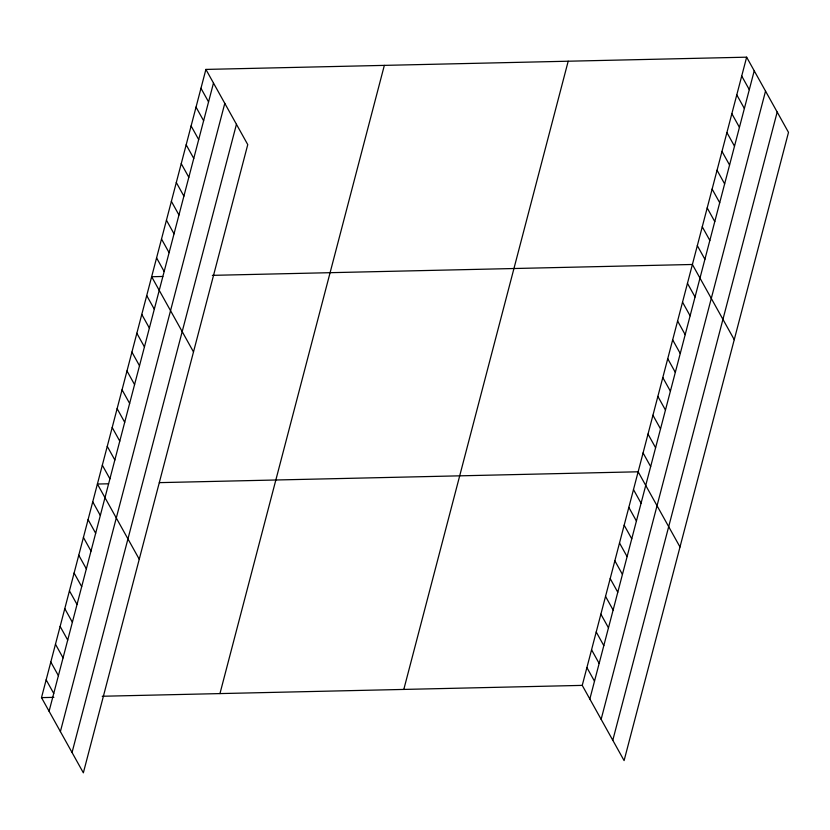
<?xml version="1.0" encoding="UTF-8"?>
<svg xmlns="http://www.w3.org/2000/svg" width="830" height="830" viewBox="0 0 830 830"><rect width="100%" height="100%" fill="white"/><g stroke="black" fill="none" stroke-linecap="round" stroke-linejoin="round"><path stroke-width="1.25" d="M205.902 69.419L247.755 144.617L83.353 772.823L41.5 697.625L205.902 69.419L746.647 57.177L788.5 132.375L624.098 760.581L582.245 685.383L746.647 57.177M49.084 711.258L213.486 83.052M60.393 731.583L224.795 103.366M72.044 752.509L236.446 124.303M219.95 693.59L384.342 65.383M403.805 689.419L568.197 61.213M589.84 699.016L754.231 70.809M601.138 719.33L765.54 91.124M612.789 740.267L777.191 112.05M162.804 276.473L151.651 276.732L193.504 351.93M212.366 275.353L692.396 264.48L734.249 339.678M108.543 483.786L97.401 484.035L139.253 559.233M159.36 482.635L638.146 471.793L679.998 546.991M41.5 697.625L53.888 697.345M102.225 696.256L582.245 685.383M741.709 76.018L749.303 89.65M736.781 94.869L744.365 108.502M731.853 113.71L739.437 127.343M726.914 132.561L734.509 146.194M721.986 151.402L729.57 165.035M717.058 170.254L724.642 183.887M712.119 189.095L719.714 202.728M707.191 207.946L714.775 221.579M702.263 226.787L709.847 240.42M697.325 245.639L704.909 259.271M687.458 283.331L695.052 296.964M682.53 302.172L690.114 315.805M677.602 321.023L685.186 334.656M672.663 339.864L680.258 353.497M667.735 358.716L675.319 372.348M662.807 377.557L670.391 391.189M657.868 396.408L665.463 410.041M652.94 415.249L660.524 428.882M648.002 434.1L655.596 447.733M643.074 452.941L650.658 466.574M633.487 489.586L641.071 503.219M628.829 507.389L636.413 521.022M624.17 525.193L631.755 538.815M619.512 542.986L627.096 556.619M614.854 560.789L622.438 574.422M610.195 578.583L617.779 592.215M605.537 596.386L613.121 610.019M600.879 614.179L608.463 627.812M596.22 631.983L603.804 645.615M591.562 649.786L599.146 663.419M586.903 667.579L594.498 681.212M200.964 88.271L208.558 101.903M196.036 107.112L203.62 120.744M191.108 125.963L198.692 139.596M186.169 144.804L193.763 158.437M181.241 163.655L188.825 177.288M176.302 182.496L183.897 196.129M171.374 201.348L178.958 214.98M166.446 220.189L174.03 233.821M161.508 239.04L169.102 252.673M156.579 257.881L164.164 271.514M146.713 295.573L154.307 309.206M141.785 314.425L149.369 328.058M136.846 333.266L144.441 346.899M131.918 352.117L139.502 365.75M126.99 370.958L134.574 384.591M122.052 389.81L129.646 403.442M117.123 408.651L124.708 422.283M112.195 427.502L119.779 441.135M107.257 446.343L114.851 459.976M102.329 465.194L109.913 478.827M92.742 501.839L100.326 515.471M88.084 519.632L95.668 533.265M83.425 537.435L91.01 551.068M78.767 555.239L86.351 568.872M74.109 573.032L81.693 586.665M69.45 590.836L77.034 604.468M64.792 608.629L72.376 622.261M60.134 626.432L67.718 640.065M55.475 644.236L63.059 657.868M50.817 662.029L58.401 675.662M46.158 679.832L53.742 693.465"/></g></svg>
